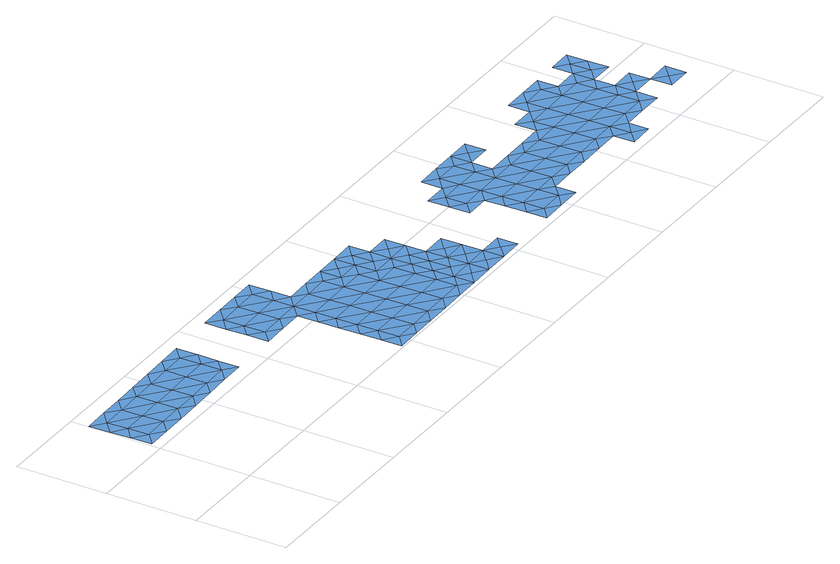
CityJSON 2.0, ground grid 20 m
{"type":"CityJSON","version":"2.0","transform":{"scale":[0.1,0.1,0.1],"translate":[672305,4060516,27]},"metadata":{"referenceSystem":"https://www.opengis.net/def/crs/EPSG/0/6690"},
"CityObjects":{
"waterbody1":{"type":"WaterBody","attributes":{"name":"小矢部川水系岸渡川洪水浸水想定区域（想定最大規模）","class":"1140","function":"1","RiverFloodingRiskAttribute.description":"8","RiverFloodingRiskAttribute.rank":"2","RiverFloodingRiskAttribute.adminType":"2","RiverFloodingRiskAttribute.scale":"2"},"geometry":[{"type":"MultiSurface","lod":"1","boundaries":[[[0,1,2]],[[2,1,3]],[[1,4,3]],[[1,5,4]],[[6,5,1]],[[6,7,5]],[[8,7,6]],[[9,10,11]],[[10,12,11]],[[10,2,12]],[[3,13,12]],[[8,6,0]],[[3,4,13]],[[2,3,12]],[[0,6,1]],[[9,2,10]],[[14,15,16]],[[14,17,15]],[[17,18,15]],[[18,17,19]],[[16,20,7]],[[21,16,7]],[[22,14,21]],[[18,19,23]],[[15,18,23]],[[22,17,14]],[[16,15,20]],[[21,14,16]]]}]},
"waterbody2":{"type":"WaterBody","attributes":{"name":"小矢部川水系岸渡川洪水浸水想定区域（想定最大規模）","class":"1140","function":"1","RiverFloodingRiskAttribute.description":"8","RiverFloodingRiskAttribute.rank":"1","RiverFloodingRiskAttribute.adminType":"2","RiverFloodingRiskAttribute.scale":"2"},"geometry":[{"type":"MultiSurface","lod":"1","boundaries":[[[24,25,26]],[[25,27,26]],[[25,28,27]],[[24,28,25]],[[29,0,2]],[[29,2,9]],[[30,29,9]],[[30,0,29]],[[31,21,7]],[[32,21,31]],[[32,31,8]],[[31,7,8]],[[33,34,35]],[[35,34,36]],[[34,37,36]],[[36,37,38]],[[37,39,38]],[[37,40,39]],[[41,40,37]],[[41,42,40]],[[42,43,40]],[[40,43,44]],[[43,45,44]],[[46,47,45]],[[46,48,47]],[[49,48,46]],[[50,49,46]],[[51,50,46]],[[52,50,51]],[[53,52,51]],[[54,52,53]],[[55,54,53]],[[55,53,42]],[[56,55,42]],[[57,55,56]],[[58,57,56]],[[58,56,59]],[[59,56,41]],[[59,41,34]],[[60,58,59]],[[61,62,63]],[[64,62,61]],[[65,66,64]],[[67,66,65]],[[68,67,65]],[[68,65,69]],[[69,65,70]],[[69,70,71]],[[71,70,72]],[[71,72,73]],[[74,71,73]],[[75,74,73]],[[75,73,76]],[[73,77,76]],[[76,77,78]],[[76,78,79]],[[79,78,80]],[[78,81,80]],[[78,36,81]],[[80,81,82]],[[80,82,83]],[[84,85,86]],[[85,87,86]],[[86,87,88]],[[87,89,88]],[[87,90,89]],[[91,88,92]],[[91,92,69]],[[93,91,69]],[[94,91,93]],[[95,94,93]],[[95,93,74]],[[96,95,74]],[[97,95,96]],[[26,97,96]],[[97,98,95]],[[94,88,91]],[[92,99,68]],[[86,88,94]],[[85,90,87]],[[84,86,94]],[[26,98,97]],[[100,96,75]],[[100,75,101]],[[79,80,83]],[[101,76,79]],[[77,35,78]],[[77,102,35]],[[72,102,77]],[[72,61,102]],[[101,75,76]],[[96,74,75]],[[74,93,71]],[[73,72,77]],[[70,61,72]],[[93,69,71]],[[92,68,69]],[[99,67,68]],[[103,104,105]],[[103,105,106]],[[107,103,106]],[[108,107,106]],[[108,109,107]],[[106,105,110]],[[106,110,57]],[[105,111,110]],[[110,111,112]],[[110,112,55]],[[111,113,112]],[[111,114,113]],[[115,116,117]],[[117,116,118]],[[116,119,118]],[[118,119,120]],[[121,122,49]],[[123,121,50]],[[120,123,52]],[[118,120,54]],[[117,118,54]],[[112,117,54]],[[113,115,117]],[[104,114,111]],[[113,117,112]],[[105,104,111]],[[107,109,103]],[[65,64,70]],[[70,64,61]],[[61,63,102]],[[102,63,33]],[[63,60,33]],[[60,59,33]],[[57,110,55]],[[112,54,55]],[[54,120,52]],[[53,51,43]],[[52,123,50]],[[50,121,49]],[[49,122,48]],[[51,46,45]],[[43,51,45]],[[42,53,43]],[[56,42,41]],[[40,44,39]],[[36,38,81]],[[34,41,37]],[[35,36,78]],[[102,33,35]],[[33,59,34]],[[124,125,126]],[[125,127,126]],[[125,128,127]],[[128,129,127]],[[128,130,129]],[[131,130,128]],[[132,131,128]],[[19,131,132]],[[23,19,132]],[[23,132,125]],[[133,23,125]],[[15,23,133]],[[20,15,133]],[[20,133,124]],[[134,20,124]],[[7,20,134]],[[7,134,5]],[[5,134,135]],[[5,135,4]],[[4,135,136]],[[4,136,13]],[[13,136,137]],[[136,138,137]],[[136,139,138]],[[139,140,138]],[[139,126,140]],[[126,141,140]],[[141,142,140]],[[141,143,142]],[[143,144,142]],[[143,145,144]],[[146,145,143]],[[147,146,143]],[[148,146,147]],[[129,148,147]],[[129,149,148]],[[150,149,129]],[[151,150,129]],[[151,152,150]],[[153,152,151]],[[154,153,151]],[[154,155,153]],[[155,156,153]],[[157,158,159]],[[160,158,157]],[[160,157,149]],[[149,157,161]],[[157,159,161]],[[162,163,164]],[[165,163,162]],[[165,162,166]],[[166,162,167]],[[166,167,168]],[[169,168,170]],[[171,169,170]],[[171,170,172]],[[137,171,172]],[[137,172,173]],[[174,173,175]],[[174,13,173]],[[12,13,174]],[[12,174,175]],[[176,12,175]],[[176,175,177]],[[11,176,177]],[[178,11,177]],[[178,177,179]],[[180,178,179]],[[180,11,178]],[[11,12,176]],[[181,169,171]],[[181,182,169]],[[182,166,169]],[[142,182,181]],[[138,181,171]],[[169,166,168]],[[182,165,166]],[[144,165,182]],[[144,183,165]],[[162,164,167]],[[183,163,165]],[[184,158,160]],[[185,184,160]],[[185,160,150]],[[186,184,185]],[[187,186,185]],[[152,187,185]],[[156,187,152]],[[130,154,151]],[[153,156,152]],[[152,185,150]],[[150,160,149]],[[149,161,148]],[[145,183,144]],[[142,144,182]],[[147,143,141]],[[127,147,141]],[[140,142,181]],[[140,181,138]],[[138,171,137]],[[13,137,173]],[[135,139,136]],[[135,124,139]],[[134,124,135]],[[130,151,129]],[[127,129,147]],[[132,128,125]],[[126,127,141]],[[124,126,139]],[[133,125,124]],[[188,189,190]],[[190,189,191]],[[189,192,191]],[[189,193,192]],[[194,193,189]],[[194,195,193]],[[196,195,194]],[[196,197,195]],[[198,199,200]],[[201,198,200]],[[201,200,202]],[[203,201,202]],[[203,202,204]],[[202,205,204]],[[202,190,205]],[[204,205,206]],[[205,207,206]],[[205,191,207]],[[191,208,207]],[[192,209,208]],[[192,210,209]],[[210,211,209]],[[210,212,211]],[[213,212,210]],[[193,213,210]],[[213,214,212]],[[215,214,213]],[[195,215,213]],[[212,214,216]],[[212,216,211]],[[204,206,217]],[[218,204,217]],[[219,220,221]],[[219,222,220]],[[220,222,201]],[[221,220,203]],[[221,203,218]],[[218,203,204]],[[220,201,203]],[[200,190,202]],[[222,198,201]],[[199,188,200]],[[199,223,188]],[[223,194,188]],[[197,215,195]],[[223,196,194]],[[195,213,193]],[[193,210,192]],[[191,192,208]],[[190,191,205]],[[200,188,190]],[[188,194,189]]]}]}
},
"vertices":[
[902,148,10],[875,124,10],[903,101,10],[875,77,10],[847,100,10],[846,147,10],[874,170,10],[845,192,10],[901,193,10],[959,102,11],[931,78,11],[960,56,11],[904,55,10],[848,54,10],[816,262,10],[788,238,10],[817,215,10],[787,284,10],[760,260,10],[732,283,10],[789,191,10],[845,239,10],[844,285,10],[733,237,10],
[1686,70,11],[1713,94,11],[1685,117,11],[1741,118,11],[1742,71,11],[930,125,10],[958,149,10],[873,216,10],[900,240,10],[1376,180,11],[1377,134,11],[1433,135,11],[1434,89,11],[1378,87,11],[1407,65,11],[1351,64,11],[1322,86,12],[1321,133,11],[1266,132,11],[1266,85,12],[1295,63,12],[1239,61,12],[1212,38,12],[1240,16,12],[1184,15,12],[1156,37,12],[1155,83,12],[1211,84,12],[1154,130,11],[1210,131,11],[1153,176,11],[1209,177,11],[1265,178,11],[1236,200,11],[1292,201,11],[1320,179,11],[1348,202,11],[1431,227,11],[1403,250,11],[1404,203,11],[1458,251,11],[1486,275,11],[1458,298,11],[1514,299,11],[1542,276,11],[1543,230,11],[1487,228,11],[1544,183,11],[1488,182,11],[1545,137,11],[1601,139,11],[1602,92,11],[1546,91,11],[1489,136,11],[1490,90,11],[1519,67,11],[1491,44,11],[1462,66,11],[1463,20,11],[1519,22,11],[1683,209,11],[1682,256,11],[1655,232,11],[1654,278,11],[1627,255,11],[1626,301,11],[1681,302,11],[1599,231,11],[1570,253,11],[1600,185,11],[1627,208,11],[1628,162,11],[1629,116,11],[1657,140,11],[1684,164,11],[1569,300,11],[1630,69,11],[1574,68,11],[1432,181,11],[1234,293,11],[1179,292,11],[1207,269,11],[1235,247,11],[1263,271,11],[1291,248,11],[1290,294,11],[1208,223,11],[1151,268,11],[1152,222,11],[1123,244,11],[1122,291,11],[1068,243,11],[1069,197,11],[1096,221,11],[1097,175,11],[1070,151,11],[1125,152,11],[1127,59,12],[1128,14,12],[1126,106,12],[762,168,10],[705,213,10],[706,167,10],[649,212,10],[648,258,10],[592,257,10],[620,281,10],[676,282,10],[704,259,10],[761,214,10],[818,169,10],[819,123,10],[820,76,10],[821,30,10],[764,75,10],[763,122,10],[707,121,10],[650,166,10],[651,119,10],[594,164,10],[595,118,10],[567,141,10],[566,187,10],[593,210,10],[565,233,10],[537,256,10],[536,302,10],[592,303,10],[535,348,10],[591,349,10],[619,326,10],[618,373,10],[562,372,10],[481,255,10],[452,278,10],[453,231,10],[480,301,10],[509,232,10],[597,26,10],[569,48,10],[569,2,10],[596,72,10],[653,27,10],[626,4,10],[681,5,10],[709,28,10],[737,6,10],[765,29,10],[793,7,10],[849,8,10],[876,31,10],[905,9,10],[932,32,11],[961,10,11],[988,34,11],[1016,11,11],[1015,57,11],[708,74,10],[652,73,10],[568,94,10],[451,323,10],[479,347,10],[450,370,10],[507,371,10],[144,340,9],[145,294,9],[201,295,9],[202,249,9],[146,248,9],[89,293,8],[88,339,8],[32,338,7],[60,362,8],[3,361,7],[227,365,9],[171,364,9],[200,341,9],[256,342,10],[256,296,10],[312,297,10],[313,251,10],[257,250,10],[286,228,10],[230,226,9],[174,225,9],[118,224,8],[90,247,8],[63,223,8],[34,246,8],[33,292,8],[5,269,8],[4,314,7],[6,222,8],[341,229,10],[340,275,10],[339,367,10],[311,343,10],[340,321,10],[283,366,10],[115,363,8]
]}
